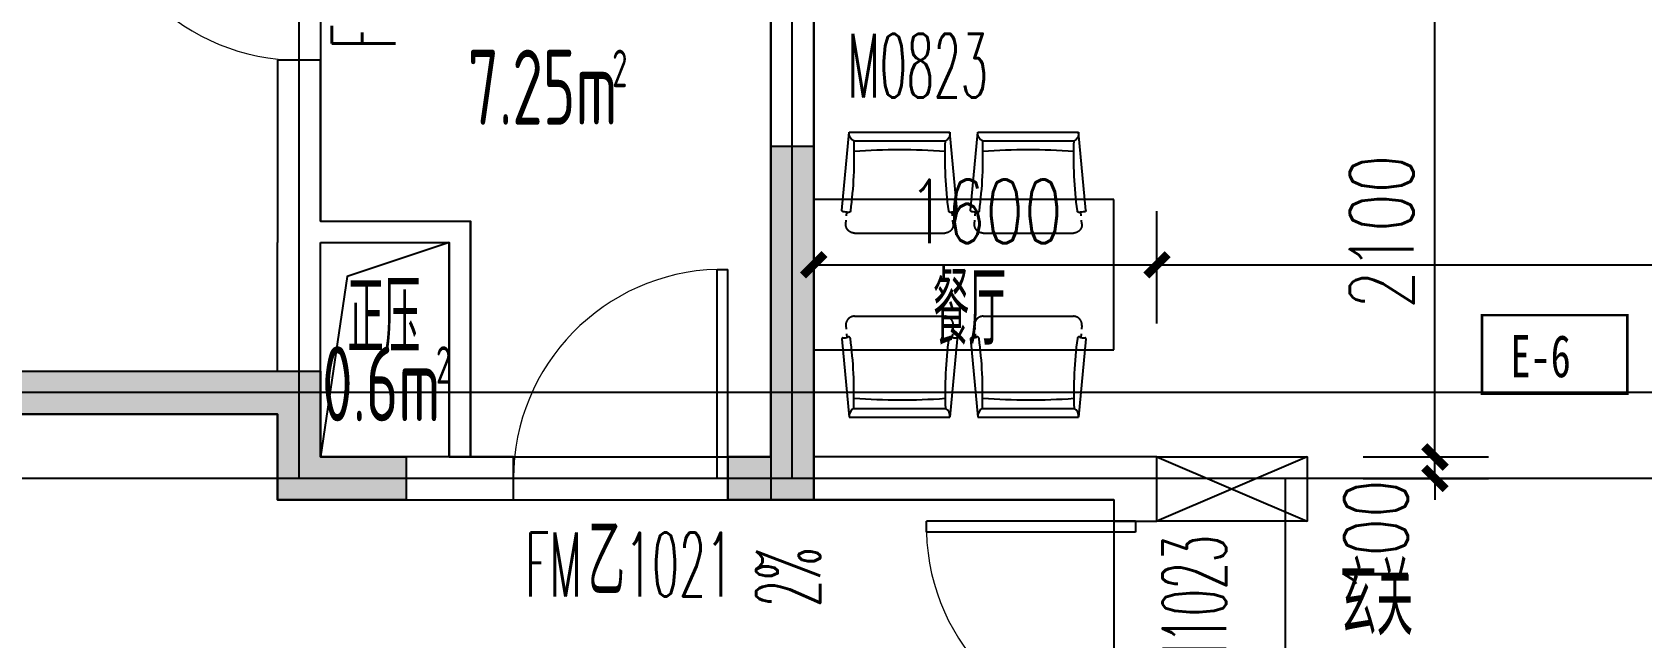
# Model space of a CAD drawing. Extents: x -129588 to 17450, y 1144 to 109436.
# Drawn here: x -9158 to -1652, y 88655 to 91479 of the extents above; entities that cross this region are included whole.
import ezdxf

# ---------------------------------------------------------------- set-up
doc = ezdxf.new("R2010")
doc.units = 0
doc.header["$LTSCALE"] = 1000
doc.header["$MEASUREMENT"] = 0
doc.linetypes.add('DASH', pattern=[0.35, 0.25, -0.1])
for name, color, linetype, plot in [('A-area(算全面积)', 21, 'Continuous', False), ('A-area(算半面积)', 23, 'Continuous', False), ('A-FUR', 8, 'Continuous', False)]:
    doc.layers.add(name, color=color, linetype=linetype, plot=plot)
for name, color, linetype in [('A-洞口', 105, 'Continuous'), ('A-第三道尺寸线', 105, 'Continuous'), ('DIM_SYMB', 3, 'Continuous'), ('DOOR_FIRE', 4, 'Continuous'), ('DOOR_FIRE_TEXT', 7, 'Continuous'), ('DOTE', 16, 'Continuous'), ('LABEL_PM', 7, 'Continuous'), ('PUB_HATCH', 8, 'Continuous'), ('PUB_TEXT', 7, 'Continuous'), ('WALL', 2, 'Continuous'), ('WINDOW', 4, 'Continuous'), ('WINDOW_TEXT', 7, 'Continuous'), ('剪力墙', 6, 'Continuous'), ('户型标示', 7, 'Continuous')]:
    doc.layers.add(name, color=color, linetype=linetype)
doc.styles.add('_TCH_DIM', font='SIMPLEX.shx', dxfattribs={"width": 0.7, "bigfont": 'GBCBIG.shx'})
doc.styles.add('_TCH_DIM_T3', font='SIMPLEX.shx', dxfattribs={"width": 0.705882, "bigfont": 'GBCBIG.shx'})
doc.styles.add('_TCH_WINDOW', font='SIMPLEX.shx', dxfattribs={"width": 0.7, "height": 3.5, "bigfont": 'GBCBIG.shx'})
doc.styles.get("Standard").update_dxf_attribs({"font": 'gbenor.shx', "width": 0.7, "bigfont": 'gbcbig.shx'})
doc.styles.add('黑体', font='simhei.ttf', dxfattribs={"width": 0.7})
doc.dimstyles.new('_TCH_ARCH&&100', dxfattribs={"dimtxt": 297.5, "dimasz": 100, "dimexe": 250, "dimexo": 300, "dimgap": 100, "dimtad": 1, "dimdec": 0, "dimzin": 0, "dimdsep": 46, "dimtxsty": '_TCH_DIM_T3', "dimblk": 'ARCHTICK', "dimcen": 0.09, "dimclrt": 7, "dimazin": 2, "dimtfac": 1, "dimtdec": 0, "dimtix": 1, "dimtmove": 2, "dimatfit": 3, "dimfxl": 0, "dimtolj": 1, "dimtzin": 0, "dimarcsym": 0})

# ---------------------------------------------------------------- blocks, each defined once
blk = doc.blocks.new('zhouxianssceng0329')
at = {"layer": 'DOTE'}
for p, q in [((-7913.7, 148798.2), (-7913.7, 156469.4)), ((-5613.7, 148798.2), (-5613.7, 156469.4)), ((5501.3, 149198.2), (-22013.7, 149198.2)), ((5501.3, 148798.2), (-44988.6, 148798.2)), ((-3313.7, 132089.9), (-3313.7, 148798.2))]:
    blk.add_line(p, q, dxfattribs=at)
blk = doc.blocks.new('jgjlq030328')
at = {"layer": 'PUB_HATCH'}
for points in [[(-251835, 23861.9), (-251835, 22211.9), (-252235, 22211.9), (-252235, 22411.9), (-252035, 22411.9), (-252035, 23861.9)], [(-254335, 22211.9), (-254335, 22611.9), (-255785, 22611.9), (-255785, 22811.9), (-254135, 22811.9), (-254135, 22411.9), (-253735, 22411.9), (-253735, 22211.9)]]:
    blk.add_hatch(color=256, dxfattribs=at).paths.add_polyline_path(points)
at = {"layer": '剪力墙'}
for points in [[(-251835, 23861.9), (-251835, 22211.9), (-252235, 22211.9), (-252235, 22411.9), (-252035, 22411.9), (-252035, 23861.9)], [(-254335, 22211.9), (-254335, 22611.9), (-255785, 22611.9), (-255785, 22811.9), (-254135, 22811.9), (-254135, 22411.9), (-253735, 22411.9), (-253735, 22211.9)]]:
    blk.add_lwpolyline(points, close=True, dxfattribs=at)
blk = doc.blocks.new('chair4')
at = {"linetype": 'DASH', "ltscale": 200}
for p, q in [((-426.4, 250.4), (-410.4, 248.9)), ((-470, 210.5), (-470, -210.5)), ((-426.4, -250.4), (-410.4, -248.9))]:
    blk.add_line(p, q, dxfattribs=at)
at = {"ltscale": 20}
for p, q in [((-388.8, 247), (-371.7, 245.5)), ((-364.8, 269), (0, 234.3)), ((0, 234.3), (0, -234.3)), ((-40, 213.8), (-40, -213.8)), ((-388.8, -247), (-371.7, -245.5)), ((-364.8, -269), (0, -234.3))]:
    blk.add_line(p, q, dxfattribs=at)
at = {"linetype": 'DASH', "ltscale": 200, "extrusion": (0, 0, -1)}
for centre, start_param, end_param in [((-430, 210.5), 3.926991, 5.586837), ((-430, -210.5), 2.267145, 3.926991)]:
    blk.add_ellipse(centre, major_axis=(28.3, 28.3), ratio=1, start_param=start_param, end_param=end_param, dxfattribs=at)
at = {"ltscale": 20, "extrusion": (0, 0, -1)}
for centre, major_axis, ratio, start_param, end_param in [((-365.9, 237.3), (5.66, -5.66), 1, 0.914477, 2.702691), ((-440.3, 264.1), (50.3, 50.3), 1, 0.774487, 1.131895), ((-365.2, 265), (2.83, 2.83), 1, 3.91608, 5.586837), ((-124.5, 1886.5), (-1792.2, 85), 0.932857, 4.621064, 4.803714), ((-6.5, 197.7), (26.3, 26.3), 1, 4.375488, 5.671939), ((-2032.8, -2.5), (-3, 2384.1), 0.819086, 1.481782, 1.659811), ((-124.5, -1886.5), (1792.2, 85), 0.932857, 4.621064, 4.803714), ((-6.5, -197.7), (26.3, 26.3), 1, 2.182042, 3.478494), ((-365.9, -237.3), (5.66, 5.66), 1, 3.580494, 5.368708), ((-440.3, -264.1), (50.3, -50.3), 1, -1.131895, -0.774487), ((-365.2, -265), (2.83, -2.83), 1, 0.696349, 2.367105)]:
    blk.add_ellipse(centre, major_axis=major_axis, ratio=ratio, start_param=start_param, end_param=end_param, dxfattribs=at)
blk = doc.blocks.new('canzhuo01')
for p, q in [((38356.8, 175032.9), (36956.8, 175032.9)), ((38356.8, 174332.9), (38356.8, 175032.9)), ((36956.8, 174332.9), (38356.8, 174332.9))]:
    blk.add_line(p, q)
at = {"extrusion": (0, 0, -1), "xscale": -1, "zscale": -1, "rotation": 270}
for p in [(-37356.8, 175346.8), (-37956.8, 175346.8)]:
    blk.add_blockref('chair4', p, dxfattribs=at)
at = {"xscale": -1, "rotation": 90}
for p in [(37356.8, 174018.9), (37956.8, 174018.9)]:
    blk.add_blockref('chair4', p, dxfattribs=at)
blk = doc.blocks.new('$DorLib2D$00000001')
for p, q in [((0.45, 0.975), (0.5, 0.975)), ((0.45, 0), (0.45, 0.975)), ((0.5, 0), (0.5, 0.975)), ((0.5, 0), (0.45, 0))]:
    blk.add_line(p, q)
at = {"lineweight": 13}
blk.add_arc((0.475, 0), 0.975, 91.46928, 180, dxfattribs=at)
blk = doc.blocks.new('_ArchTick')
at = {"color": 0, "linetype": 'ByBlock', "const_width": 0.4}
blk.add_lwpolyline([(-0.5, -0.5), (0.5, 0.5)], dxfattribs=at)
blk = doc.blocks.new('*D1110')
at = {"layer": 'A-第三道尺寸线', "color": 0, "lineweight": -2, "transparency": 16777216}
for p, q in [((6862.2, 178011.7), (6862.2, 178111.7)), ((6527.5, 178011.7), (7112.2, 178011.7)), ((6862.2, 177911.7), (6862.2, 178011.7)), ((6527.5, 177911.7), (7112.2, 177911.7)), ((6862.2, 177911.7), (6862.2, 177811.7))]:
    blk.add_line(p, q, dxfattribs=at)
at = {"layer": 'Defpoints', "color": 0, "transparency": 16777216}
for p in [(6227.5, 178011.7), (6862.2, 178011.7), (6227.5, 177911.7)]:
    blk.add_point(p, dxfattribs=at)
at = {"layer": 'A-第三道尺寸线', "color": 0, "lineweight": -2, "transparency": 16777216, "xscale": 100, "yscale": 100, "zscale": 100}
for p, rotation in [((6862.2, 178011.7), 270), ((6862.2, 177911.7), 90)]:
    blk.add_blockref('_ArchTick', p, dxfattribs=dict(at, rotation=rotation))
at = {"layer": 'A-第三道尺寸线', "color": 7, "transparency": 16777216, "insert": (6587.2, 177636.7), "char_height": 297.5, "attachment_point": 5, "rotation": 90, "style": '_TCH_DIM_T3'}
blk.add_mtext('\\A1;100', dxfattribs=at)
blk = doc.blocks.new('*D1111')
at = {"layer": 'A-第三道尺寸线', "color": 0, "lineweight": -2, "transparency": 16777216}
for p, q in [((6527.5, 180111.7), (7112.2, 180111.7)), ((6862.2, 178011.7), (6862.2, 180111.7)), ((6527.5, 178011.7), (7112.2, 178011.7))]:
    blk.add_line(p, q, dxfattribs=at)
at = {"layer": 'Defpoints', "color": 0, "transparency": 16777216}
for p in [(6227.5, 180111.7), (6862.2, 180111.7), (6227.5, 178011.7)]:
    blk.add_point(p, dxfattribs=at)
at = {"layer": 'A-第三道尺寸线', "color": 0, "lineweight": -2, "transparency": 16777216, "xscale": 100, "yscale": 100, "zscale": 100}
for p, rotation in [((6862.2, 180111.7), 90), ((6862.2, 178011.7), 270)]:
    blk.add_blockref('_ArchTick', p, dxfattribs=dict(at, rotation=rotation))
at = {"layer": 'A-第三道尺寸线', "color": 7, "transparency": 16777216, "insert": (6613.5, 179061.7), "char_height": 297.5, "attachment_point": 5, "rotation": 90, "style": '_TCH_DIM_T3'}
blk.add_mtext('\\A1;2100', dxfattribs=at)
blk = doc.blocks.new('*D1113')
at = {"layer": 'A-第三道尺寸线', "color": 0, "lineweight": -2, "transparency": 16777216}
for p, q in [((3965.5, 178634.2), (3965.5, 179158)), ((5565.9, 178634.2), (5565.9, 179158)), ((3965.5, 178908), (5565.9, 178908))]:
    blk.add_line(p, q, dxfattribs=at)
at = {"layer": 'Defpoints', "color": 0, "transparency": 16777216}
for p in [(5565.9, 178908), (3965.5, 178334.2), (5565.9, 178334.2)]:
    blk.add_point(p, dxfattribs=at)
at = {"layer": 'A-第三道尺寸线', "color": 0, "lineweight": -2, "transparency": 16777216, "xscale": 100, "yscale": 100, "zscale": 100, "rotation": 180}
blk.add_blockref('_ArchTick', (3965.5, 178908), dxfattribs=at)
at = {"layer": 'A-第三道尺寸线', "color": 0, "lineweight": -2, "transparency": 16777216, "xscale": 100, "yscale": 100, "zscale": 100}
blk.add_blockref('_ArchTick', (5565.9, 178908), dxfattribs=at)
at = {"layer": 'A-第三道尺寸线', "color": 7, "transparency": 16777216, "insert": (4765.7, 179156.8), "char_height": 297.5, "attachment_point": 5, "style": '_TCH_DIM_T3'}
blk.add_mtext('\\A1;1600', dxfattribs=at)
blk = doc.blocks.new('*D1114')
at = {"layer": 'A-第三道尺寸线', "color": 0, "lineweight": -2, "transparency": 16777216}
for p, q in [((5565.9, 178634.2), (5565.9, 179158)), ((10865.5, 178634.2), (10865.5, 179158)), ((5565.9, 178908), (10865.5, 178908))]:
    blk.add_line(p, q, dxfattribs=at)
at = {"layer": 'Defpoints', "color": 0, "transparency": 16777216}
for p in [(10865.5, 178908), (5565.9, 178334.2), (10865.5, 178334.2)]:
    blk.add_point(p, dxfattribs=at)
at = {"layer": 'A-第三道尺寸线', "color": 0, "lineweight": -2, "transparency": 16777216, "xscale": 100, "yscale": 100, "zscale": 100, "rotation": 180}
blk.add_blockref('_ArchTick', (5565.9, 178908), dxfattribs=at)
at = {"layer": 'A-第三道尺寸线', "color": 0, "lineweight": -2, "transparency": 16777216, "xscale": 100, "yscale": 100, "zscale": 100}
blk.add_blockref('_ArchTick', (10865.5, 178908), dxfattribs=at)
at = {"layer": 'A-第三道尺寸线', "color": 7, "transparency": 16777216, "insert": (8215.7, 179156.8), "char_height": 297.5, "attachment_point": 5, "style": '_TCH_DIM_T3'}
blk.add_mtext('\\A1;5300', dxfattribs=at)
blk = doc.blocks.new('3-122')
at = {"layer": 'A-area(算全面积)'}
for points in [[(-130072, 93198.2), (-130072, 92698.2), (-129572, 92698.2), (-129572, 90598.2), (-128872, 90598.2), (-128872, 89498.2), (-127472, 89498.2), (-127472, 93198.2)], [(-129572, 90498.2), (-128972, 90498.2), (-128972, 89498.2), (-129572, 89498.2)]]:
    blk.add_lwpolyline(points, close=True, dxfattribs=at)
at = {"layer": 'A-洞口'}
blk.add_lwpolyline([(-128972, 90498.2), (-129447.6, 90339.4), (-129571.9, 89498.2)], dxfattribs=at)
at = {"layer": 'DOOR_FIRE'}
blk.add_line((-128672, 89298.2), (-127672, 89298.2), dxfattribs=at)
at = {"layer": 'WALL'}
for p, q in [((-127272, 89298.2), (-127272, 93298.2)), ((-127472, 89498.2), (-127472, 93198.2)), ((-129572, 91348.2), (-129772, 91348.2)), ((-129772, 91348.2), (-129772, 90498.2)), ((-129572, 90598.2), (-129572, 91348.2)), ((-129572, 90598.2), (-128872, 90598.2)), ((-128872, 89498.2), (-128872, 90598.2)), ((-129772, 89898.2), (-129772, 90498.2)), ((-129572, 89798.2), (-129572, 90498.2)), ((-129572, 90498.2), (-128972, 90498.2)), ((-128972, 89498.2), (-128972, 90498.2)), ((-134472, 89898.2), (-129772, 89898.2)), ((-129572, 89498.2), (-129572, 89798.2)), ((-134572, 89698.2), (-129772, 89698.2)), ((-129772, 89298.2), (-129772, 89698.2)), ((-128672, 89498.2), (-129572, 89498.2)), ((-128972, 89498.2), (-128872, 89498.2)), ((-128672, 89298.2), (-128672, 89498.2)), ((-127472, 89498.2), (-127672, 89498.2)), ((-127672, 89498.2), (-127672, 89298.2)), ((-129772, 89298.2), (-128672, 89298.2)), ((-127672, 89298.2), (-127272, 89298.2))]:
    blk.add_line(p, q, dxfattribs=at)
at = {"layer": 'DOOR_FIRE', "xscale": 1000, "yscale": 1000, "zscale": 200, "rotation": 90}
blk.add_blockref('$DorLib2D$00000001', (-129672, 91848.2), dxfattribs=at)
at = {"layer": 'DOOR_FIRE', "xscale": 1000, "yscale": 1000, "zscale": 200}
blk.add_blockref('$DorLib2D$00000001', (-128172, 89398.2), dxfattribs=at)
at = {"layer": 'DOOR_FIRE_TEXT', "style": '_TCH_WINDOW', "width": 0.494118}
blk.add_text('FM', height=297.5, rotation=90, dxfattribs=at).set_placement((-129222, 91401.7))
at = {"layer": 'DOOR_FIRE_TEXT', "style": '_TCH_WINDOW'}
for s, height, width, p in [('乙', 337.6, 0.7, (-128324.5, 88848.2)), ('FM', 297.5, 0.494118, (-128618.5, 88848.2)), ('1021', 297.5, 0.494118, (-128152.5, 88848.2))]:
    blk.add_text(s, height=height, dxfattribs=dict(at, width=width)).set_placement(p)
at = {"layer": 'PUB_TEXT', "width": 0.7}
for s, height, p in [('7.25m', 350, (-128885.7, 91047.6)), ('2', 175, (-128212, 91222.6)), ('正压', 337.59, (-129446.5, 89978.8)), ('0.6m', 350, (-129565, 89664.6)), ('2', 175, (-129034.1, 89839.6))]:
    blk.add_text(s, height=height, dxfattribs=at).set_placement(p)
blk = doc.blocks.new('a6huxing 0323')
at = {"layer": 'A-FUR'}
for p, q in [((5565.9, 178011.8), (6265.9, 177711.8)), ((6265.9, 178011.8), (5565.9, 177711.8))]:
    blk.add_line(p, q, dxfattribs=at)
blk.add_lwpolyline([(5565.9, 178011.8), (6265.9, 178011.8), (6265.9, 177711.8), (5565.9, 177711.8)], close=True, dxfattribs=at)
at = {"layer": 'WALL'}
for p, q in [((3765.5, 180211.7), (3765.5, 177811.7)), ((3965.5, 180111.7), (3965.5, 178011.7)), ((5565.5, 178011.7), (3965.5, 178011.7)), ((5565.5, 177711.7), (5565.5, 178011.7)), ((5365.5, 177811.7), (3765.5, 177811.7)), ((5365.5, 177811.7), (5365.5, 177711.7)), ((5365.5, 177711.7), (5565.5, 177711.7))]:
    blk.add_line(p, q, dxfattribs=at)
at = {"layer": 'WINDOW'}
blk.add_line((5365.5, 177711.7), (5365.5, 176711.7), dxfattribs=at)
at = {"layer": '户型标示', "color": 2, "const_width": 11.2}
blk.add_lwpolyline([(7081.7, 178672.7), (7759.4, 178672.7), (7759.4, 178306.3), (7081.7, 178306.3)], close=True, dxfattribs=at)
at = {"layer": 'A-FUR'}
blk.add_blockref('canzhuo01', (-32991.3, 4178.9), dxfattribs=at)
at = {"layer": 'WINDOW'}
ref = blk.add_blockref('$DorLib2D$00000001', (4465.5, 180161.7), dxfattribs=dict(at, xscale=800, yscale=-800, zscale=800, rotation=180))
ref.add_attrib('A', 'M0823', (4122.5, 179688), dxfattribs={"layer": 'WINDOW_TEXT', "height": 297.5, "style": '_TCH_WINDOW', "width": 0.494118})
ref = blk.add_blockref('$DorLib2D$00000001', (5465.5, 177211.7), dxfattribs=dict(at, xscale=-1000, yscale=-1000, zscale=-1000, rotation=270))
ref.add_attrib('A', 'FDM1023', (5889.3, 176746.2), dxfattribs={"layer": 'WINDOW_TEXT', "height": 297.5, "rotation": 90, "style": '_TCH_WINDOW', "width": 0.494118})
at = {"layer": 'PUB_TEXT', "width": 0.7}
for s, p in [('餐厅', (4521.2, 178533.8)), ('玄关', (6419.8, 177178.7))]:
    blk.add_text(s, height=337.59, dxfattribs=at).set_placement(p)
at = {"layer": '户型标示', "color": 2, "style": '黑体', "width": 0.7}
blk.add_text('E-6', height=197.15, dxfattribs=at).set_placement((7213.9, 178383.7))
at = {"layer": 'A-第三道尺寸线'}
for p1, p2, distance, picture, middle in [((6227.5, 178011.7), (6227.5, 180111.7), -634.7, '*D1111', (6613.5, 179061.7)), ((3965.5, 178334.2), (5565.9, 178334.2), 573.8, '*D1113', (4765.7, 179156.8)), ((5565.9, 178334.2), (10865.5, 178334.2), 573.8, '*D1114', (8215.7, 179156.8))]:
    dim = blk.add_aligned_dim(p1=p1, p2=p2, distance=distance, dimstyle='_TCH_ARCH&&100', dxfattribs=at)
    dim.commit()
    dim.dimension.update_dxf_attribs({"geometry": picture, "text_midpoint": middle})
dim = blk.add_linear_dim(base=(6862.2, 178011.7), p1=(6227.5, 177911.7), p2=(6227.5, 178011.7), angle=90, dimstyle='_TCH_ARCH&&100', dxfattribs=at)
dim.commit()
dim.dimension.update_dxf_attribs({"geometry": '*D1110', "text_midpoint": (6587.2, 177636.7), "dimtype": 161})

msp = doc.modelspace()

# ---------------------------------------------------------------- block references
msp.add_blockref('zhouxianssceng0329', (0, -59400))
at = {"layer": '剪力墙'}
msp.add_blockref('jgjlq030328', (246321.3, 67086.3), dxfattribs=at)

# ---------------------------------------------------------------- next in the draw order: block references
msp.add_blockref('a6huxing 0323', (-9479.2, -88513.5))

# ---------------------------------------------------------------- next in the draw order: linework, layer by layer
at = {"layer": 'A-area(算全面积)'}
msp.add_lwpolyline([(-19713.7, 89698.2), (-8013.7, 89698.2), (-8013.7, 89298.2), (-4113.7, 89298.2), (-4113.7, 83898.2), (-3413.7, 83898.2), (-3413.7, 82598.2), (-10013.7, 82598.2), (-10013.7, 84098.2), (-15613.7, 84098.2)], dxfattribs=at)
at = {"layer": 'A-area(算半面积)'}
msp.add_lwpolyline([(-19713.7, 89698.2), (-8013.7, 89698.2), (-8013.7, 89298.2), (-4113.7, 89298.2), (-4113.7, 83898.2), (-3413.7, 83898.2), (-3413.7, 82598.2), (-10013.7, 82598.2), (-10013.7, 84098.2), (-5513.7, 84098.2), (-5513.7, 87898.2), (-17613.7, 87898.2)], dxfattribs=at)
at = {"layer": 'DIM_SYMB'}
msp.add_lwpolyline([(-5379.2, 89220.6, 0, 0, 0), (-5379.2, 88725.7, 80, 0, 0), (-5379.2, 88425.7, 0, 0, 0)], format="xyseb", dxfattribs=at)

# ---------------------------------------------------------------- next in the draw order: block references
at = {"layer": 'LABEL_PM'}
msp.add_blockref('3-122', (121758.3, 0), dxfattribs=at)

# ---------------------------------------------------------------- next in the draw order: texts
at = {"layer": 'PUB_TEXT', "style": '_TCH_DIM', "width": 0.494118}
msp.add_text('2%', height=297.5, rotation=90, dxfattribs=at).set_placement((-5484.2, 88798.9))

doc.saveas('drawing.dxf')
